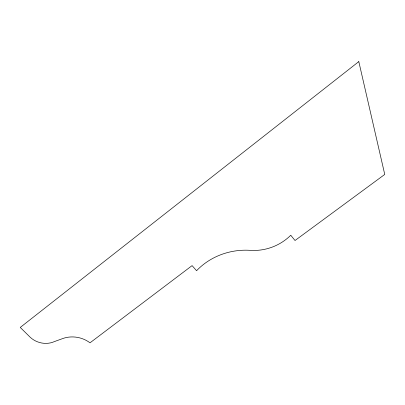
<?xml version="1.0" encoding="UTF-8"?>
<svg xmlns="http://www.w3.org/2000/svg" width="405" height="405" viewBox="0 0 405 405"><rect width="100%" height="100%" fill="white"/><g stroke="black" fill="none" stroke-linecap="round" stroke-linejoin="round"><path stroke-width="0.61" d="M358.805 61.616L20.25 327.437L30.208 337.249A20.26 17.628 16.9 0 0 54.493 341.547L62.208 338.747A25.95 22.402 12.3 0 1 90.011 342.822L192.091 265.614L196.577 270.712A63.312 57.247 -7 0 1 249.207 250.285A50.615 48.251 -17.3 0 0 290.765 235.249L295.017 240.509L384.75 174.433L358.805 61.616"/></g></svg>
